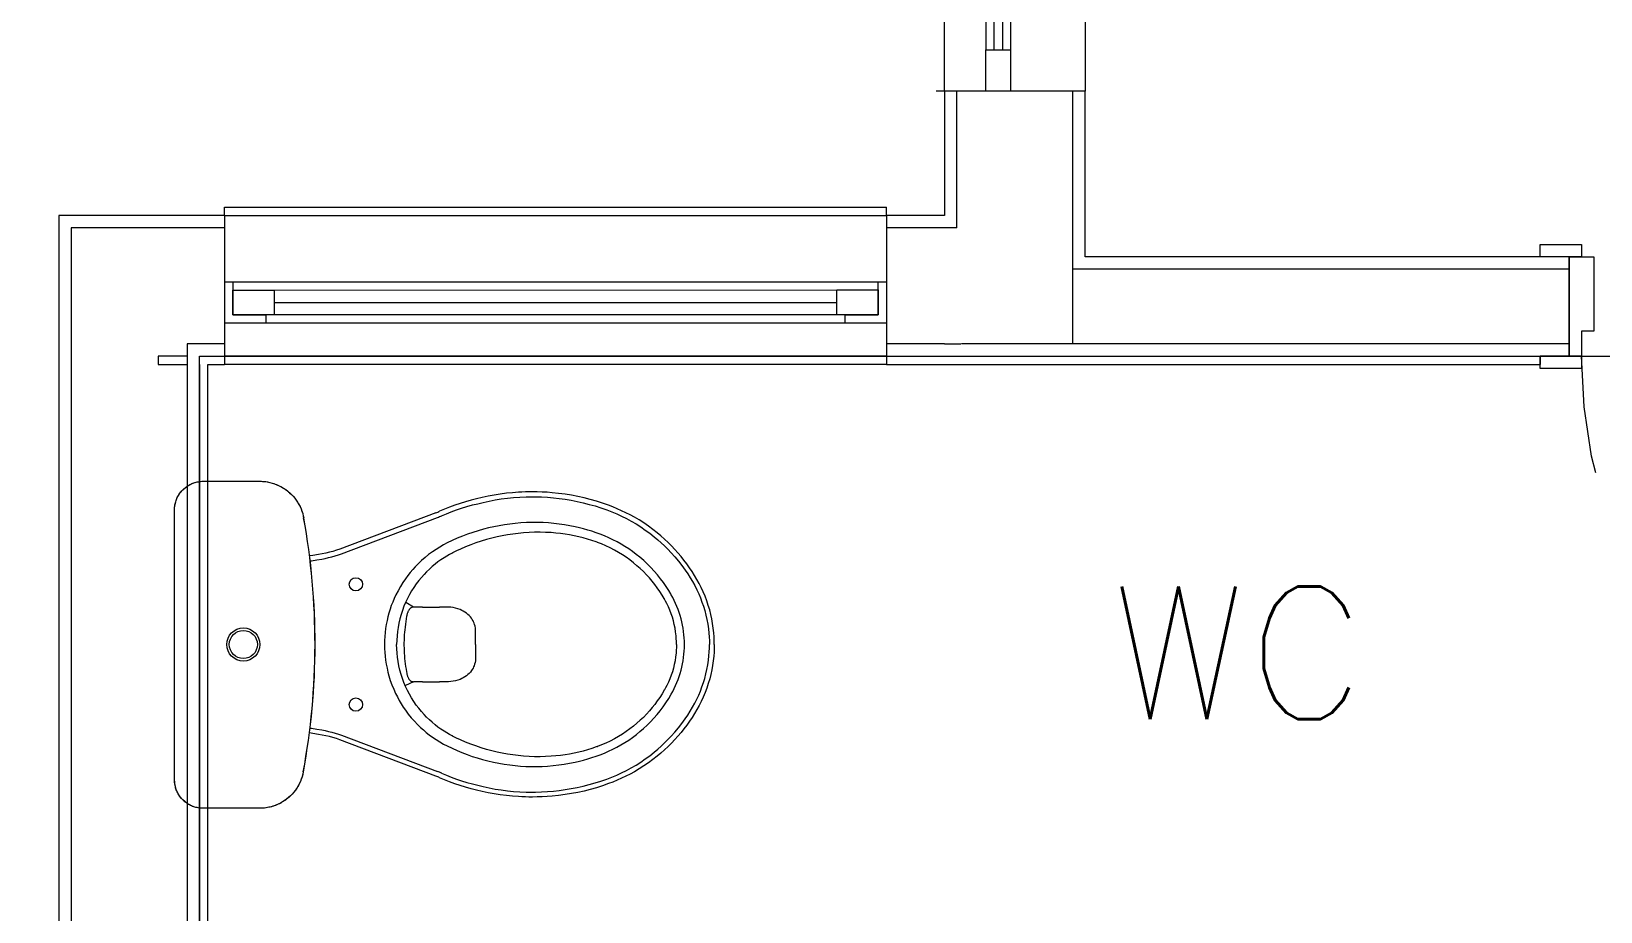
# Model space of a CAD drawing. Header units: millimetres. Extents: x 188.6 to 263.2, y 40.1 to 120.1.
# Drawn here: x 206.44 to 208.337, y 56.651 to 57.714 of the extents above; entities that cross this region are included whole.
import ezdxf

# ---------------------------------------------------------------- set-up
doc = ezdxf.new("R2010")
doc.units = ezdxf.units.MM
doc.set_wipeout_variables(frame=1)
for name, pattern in [('HIDDEN', [0.375, 0.25, -0.125]), ('Linha Tracejada 3_1', [400, 300, -100]), ('Wipeout_Contour', [1000, 0, -1000])]:
    doc.linetypes.add(name, pattern=pattern)
for name, color, linetype in [('ARQ', 8, 'Continuous'), ('ARQ-BASE', 8, 'Continuous'), ('Janelas ARCHICAD', 7, 'Continuous'), ('Portas ARCHICAD', 7, 'Continuous')]:
    doc.layers.add(name, color=color, linetype=linetype)
doc.styles.add('60-75', font='romans.shx', dxfattribs={"height": 0.12})

# ---------------------------------------------------------------- blocks, each defined once
blk = doc.blocks.new('Vão de Janela Simples')
at = {"layer": 'Janelas ARCHICAD', "color": 7, "linetype": 'Continuous', "lineweight": 0}
for p, q in [((-400, 0), (-400, -10)), ((-400, 0), (400, 0)), ((400, 0), (400, -10)), ((-400, -10), (400, -10))]:
    blk.add_line(p, q, dxfattribs=at)
blk = doc.blocks.new('Vão de Porta Simples')
at = {"layer": 'Portas ARCHICAD', "color": 7, "linetype": 'Continuous', "lineweight": 0}
for p, q in [((-350, 0), (-350, 10)), ((350, 0), (350, 10))]:
    blk.add_line(p, q, dxfattribs=at)
blk = doc.blocks.new('Vão de Porta Simples_4')
at = {"layer": 'Portas ARCHICAD', "color": 8, "linetype": 'Continuous', "lineweight": 0}
blk.add_line((900, -24.6), (900, -14.6), dxfattribs=at)
blk = doc.blocks.new('Vão de Janela Simples_5')
at = {"layer": 'Janelas ARCHICAD', "color": 8, "linetype": 'Continuous', "lineweight": 0}
for p, q in [((-400, 0), (-400, 10)), ((-400, 10), (400, 10)), ((-400, 0), (400, 0)), ((400, 0), (400, 10))]:
    blk.add_line(p, q, dxfattribs=at)
blk = doc.blocks.new('Porta de Correr 21')
at = {"color": 8, "linetype": 'Wipeout_Contour', "lineweight": 0, "ltscale": 10976.212746}
blk.add_wipeout([(-900, 50), (-900, -35), (-850, -35), (-25, -35), (25, -35), (25, -65), (-25, -65), (-850, -65), (-900, -65), (-900, -120), (900, -120), (900, -30), (850, -30), (25, -30), (-25, -30), (-25, 0), (25, 0), (850, 0), (900, 0), (900, 50)], dxfattribs=at).dxf.layer = 'Portas ARCHICAD'
at = {"layer": 'Portas ARCHICAD', "color": 8, "linetype": 'Continuous', "lineweight": 0}
for p, q in [((900, 50), (-900, 50)), ((-900, 50), (-900, 35)), ((900, 35), (900, 50)), ((-900, 35), (-900, -105)), ((900, -105), (900, 35)), ((900, -30), (900, 0)), ((-900, -35), (-900, -65)), ((-900, -105), (-900, -120)), ((900, -120), (900, -105)), ((-900, -120), (900, -120))]:
    blk.add_line(p, q, dxfattribs=at)
at = {"color": 8, "linetype": 'Wipeout_Contour', "lineweight": 0, "ltscale": 1752.213364}
blk.add_wipeout([(25, 0), (25, -10), (850, -10), (850, 0)], dxfattribs=at).dxf.layer = 'Portas ARCHICAD'
at = {"color": 8, "linetype": 'Wipeout_Contour', "lineweight": 0, "ltscale": 1795.560351}
blk.add_wipeout([(-850, -35), (-850, -45), (-25, -45), (-25, -35)], dxfattribs=at).dxf.layer = 'Portas ARCHICAD'
at = {"color": 8, "linetype": 'Wipeout_Contour', "lineweight": 0, "ltscale": 1772.575682}
blk.add_wipeout([(25, -20), (25, -30), (850, -30), (850, -20)], dxfattribs=at).dxf.layer = 'Portas ARCHICAD'
at = {"color": 8, "linetype": 'Wipeout_Contour', "lineweight": 0, "ltscale": 1833.440942}
blk.add_wipeout([(-850, -55), (-850, -65), (-25, -65), (-25, -55)], dxfattribs=at).dxf.layer = 'Portas ARCHICAD'
at = {"layer": 'Portas ARCHICAD', "color": 8, "linetype": 'Continuous', "lineweight": 0}
for p, q in [((-25, 0), (-25, -30)), ((25, 0), (-25, 0)), ((25, 0), (850, 0)), ((900, 0), (850, 0)), ((-850, -35), (-900, -35)), ((-850, -35), (-25, -35)), ((-637.5, -34.9), (-298.1, -34.9)), ((-237.5, -34.9), (-298.1, -34.9)), ((-25, -30), (25, -30)), ((25, -35), (-25, -35)), ((25, -30), (850, -30)), ((25, -65), (25, -35)), ((850, -30), (900, -30)), ((-900, -65), (-850, -65)), ((-850, -65), (-25, -65)), ((-637.5, -65.1), (-298.1, -65.1)), ((-237.5, -65.1), (-298.1, -65.1)), ((-25, -65), (25, -65))]:
    blk.add_line(p, q, dxfattribs=at)
at = {"color": 8, "linetype": 'Wipeout_Contour', "lineweight": 0, "ltscale": 1759.799264}
blk.add_wipeout([(25, -10), (25, -20), (850, -20), (850, -10)], dxfattribs=at).dxf.layer = 'Portas ARCHICAD'
at = {"color": 8, "linetype": 'Wipeout_Contour', "lineweight": 0, "ltscale": 1813.995774}
blk.add_wipeout([(-850, -45), (-850, -55), (-25, -55), (-25, -45)], dxfattribs=at).dxf.layer = 'Portas ARCHICAD'
at = {"layer": 'Portas ARCHICAD', "color": 8, "linetype": 'Continuous', "lineweight": 0}
for p, q in [((25, -30), (25, 0)), ((850, 0), (850, -30)), ((850, -10), (25, -10)), ((-850, -65), (-850, -35)), ((-25, -35), (-25, -65)), ((25, -20), (850, -20)), ((-25, -45), (-850, -45)), ((-850, -55), (-25, -55))]:
    blk.add_line(p, q, dxfattribs=at)
blk = doc.blocks.new('Porta 21_4')
at = {"layer": 'Portas ARCHICAD', "color": 8, "linetype": 'Continuous', "lineweight": 0}
for p, q in [((270, 0), (270, 600)), ((270, 600), (300, 600)), ((300, 600), (300, 0)), ((-300, 15), (-350, 15)), ((-350, 15), (-350, 0)), ((-350, 0), (-300, 0)), ((-315, 0), (-350, 0)), ((-315, 0), (-350, 0)), ((-315, 0), (315, 0)), ((-300, 0), (-315, 0)), ((-315, 0), (-315, -120)), ((-315, -15), (-315, 0)), ((-315, -15), (-315, 0)), ((-300, 0), (-300, 15)), ((-300, -30), (-300, 0)), ((300, 0), (270, 0)), ((350, 15), (300, 15)), ((300, 15), (300, 0)), ((300, 0), (350, 0)), ((315, 0), (300, 0)), ((300, 0), (300, -30)), ((315, -120), (315, 0)), ((315, -15), (315, 0)), ((315, -15), (315, 0)), ((315, 0), (350, 0)), ((315, 0), (350, 0)), ((350, 0), (350, 15)), ((-315, -105), (-315, -15)), ((-315, -105), (-315, -15)), ((315, -105), (315, -15)), ((315, -105), (315, -15)), ((-285, -30), (-300, -30)), ((-285, -120), (-285, -30)), ((300, -30), (285, -30)), ((285, -30), (285, -120)), ((-315, -120), (-315, -105)), ((-315, -120), (-315, -105)), ((315, -120), (315, -105)), ((315, -120), (315, -105)), ((-300, -120), (-350, -120)), ((-350, -120), (-350, -135)), ((-315, -120), (-350, -120)), ((-315, -120), (-350, -120)), ((-315, -120), (-285, -120)), ((-300, -135), (-300, -120)), ((285, -120), (315, -120)), ((350, -120), (300, -120)), ((300, -120), (300, -135)), ((315, -120), (350, -120)), ((315, -120), (350, -120)), ((350, -135), (350, -120)), ((-350, -135), (-300, -135)), ((300, -135), (350, -135))]:
    blk.add_line(p, q, dxfattribs=at)
at = {"layer": 'Portas ARCHICAD', "color": 8, "linetype": 'Linha Tracejada 3_1', "lineweight": 0}
blk.add_arc((300, 0), 600, 90, 180, dxfattribs=at)
blk = doc.blocks.new('Janela 21_3')
at = {"layer": 'Janelas ARCHICAD', "color": 8, "linetype": 'Continuous', "lineweight": 0}
for p, q in [((-400, 80), (400, 80)), ((-400, 80), (-400, 65)), ((400, 80), (400, 65)), ((-400, 65), (-400, 0)), ((400, 65), (400, 0)), ((-400, 0), (-390, 0)), ((-400, 0), (-400, -50)), ((-400, 0), (-400, -50)), ((-390, 0), (-390, -40)), ((-390, 0), (390, 0)), ((390, -40), (390, 0)), ((390, 0), (400, 0)), ((400, 0), (400, -50)), ((400, 0), (400, -50)), ((-390, -10), (-340, -10)), ((-390, -40), (-390, -10)), ((-340, -10), (340, -10)), ((-340, -10), (-340, -40)), ((-340, -10), (340, -10)), ((340, -40), (340, -10)), ((340, -10), (390, -10)), ((390, -10), (390, -40)), ((-340, -25), (340, -25)), ((-350, -50), (-400, -50)), ((-400, -50), (-400, -75)), ((-390, -40), (-350, -40)), ((-340, -40), (-390, -40)), ((-350, -40), (-350, -50)), ((350, -50), (-350, -50)), ((340, -40), (-340, -40)), ((390, -40), (340, -40)), ((350, -50), (350, -40)), ((350, -40), (390, -40)), ((400, -50), (350, -50)), ((400, -50), (400, -75)), ((-400, -75), (-400, -90)), ((400, -75), (400, -90)), ((-400, -90), (400, -90))]:
    blk.add_line(p, q, dxfattribs=at)
blk = doc.blocks.new('arq-3pav')
at = {"layer": 'ARQ', "color": 8, "linetype": 'Continuous', "lineweight": 0}
for p, q in [((1.6653, 17.155), (1.6653, 17.105)), ((2.4653, 17.155), (2.4653, 17.105)), ((1.7082, 16.9139), (1.7082, 16.9139)), ((1.6046, 16.8791), (1.6049, 16.8791)), ((1.6046, 16.8791), (1.6046, 16.555)), ((1.6049, 16.879), (1.6049, 16.879)), ((1.9247, 16.8782), (1.9247, 16.8782)), ((1.7611, 16.8697), (1.7611, 16.8697)), ((1.9208, 16.8759), (1.8048, 16.832)), ((1.8069, 16.8264), (1.9229, 16.8703)), ((2.116, 16.8402), (2.1157, 16.8403)), ((2.116, 16.84), (2.1157, 16.8401)), ((1.941, 16.8274), (1.9407, 16.8273)), ((1.9412, 16.8272), (1.9408, 16.8271)), ((1.8938, 16.762), (1.8844, 16.7674)), ((2.1969, 16.7716), (2.1966, 16.7721)), ((2.197, 16.7717), (2.1968, 16.7722)), ((1.9012, 16.762), (1.8938, 16.762)), ((1.9014, 16.762), (1.9012, 16.762)), ((1.9013, 16.7621), (1.9014, 16.762)), ((1.9048, 16.762), (1.9014, 16.762)), ((1.9048, 16.762), (1.9254, 16.762)), ((1.9329, 16.762), (1.9254, 16.762)), ((1.9689, 16.7168), (1.9689, 16.7324)), ((1.8737, 16.7168), (1.8734, 16.7168)), ((1.9689, 16.7168), (1.9689, 16.7013)), ((2.2116, 16.7168), (2.2114, 16.7168)), ((2.2116, 16.7168), (2.2116, 16.7168)), ((1.8938, 16.6716), (1.8841, 16.6671)), ((1.9012, 16.6716), (1.8938, 16.6716)), ((1.9014, 16.6716), (1.9012, 16.6716)), ((1.9013, 16.6716), (1.9014, 16.6716)), ((1.9048, 16.6716), (1.9014, 16.6716)), ((1.9048, 16.6716), (1.9254, 16.6716)), ((1.9329, 16.6716), (1.9254, 16.6716)), ((2.1967, 16.6616), (2.1969, 16.662)), ((2.197, 16.6619), (2.1968, 16.6615)), ((1.9208, 16.5578), (1.8048, 16.6016)), ((1.8069, 16.6072), (1.9229, 16.5634)), ((1.941, 16.6062), (1.9407, 16.6064)), ((1.9408, 16.6066), (1.9412, 16.6064)), ((2.1157, 16.5935), (2.116, 16.5936)), ((2.116, 16.5935), (2.1157, 16.5934)), ((1.7606, 16.5629), (1.7606, 16.5629)), ((1.6049, 16.5538), (1.6049, 16.5538)), ((1.7077, 16.5189), (1.7077, 16.5189))]:
    blk.add_line(p, q, dxfattribs=at)
at = {"layer": 'ARQ', "color": 8, "linetype": 'Continuous', "lineweight": 0, "flags": 128}
for points in [[(1.6653, 17.065), (1.5853, 17.065)], [(1.5853, 17.065), (1.5853, 17.055)], [(1.5853, 17.055), (1.6353, 17.055)], [(1.6453, 17.055), (1.6653, 17.055)], [(1.6453, 14.9425), (1.6453, 17.055)], [(3.2553, 17.0651), (2.4653, 17.065)], [(2.4653, 17.055), (3.2553, 17.0551)], [(1.7082, 16.9139), (1.7112, 16.9138), (1.7142, 16.9136), (1.7172, 16.9131), (1.7202, 16.9125), (1.7231, 16.9118), (1.726, 16.9109), (1.7288, 16.9098), (1.7316, 16.9085), (1.7343, 16.9071), (1.7369, 16.9056), (1.7394, 16.9039), (1.7418, 16.9021), (1.7441, 16.9001), (1.7463, 16.8981), (1.7484, 16.8959), (1.7503, 16.8935), (1.7521, 16.8911), (1.7538, 16.8886), (1.7553, 16.886), (1.7567, 16.8833), (1.7579, 16.8806), (1.759, 16.8778), (1.7599, 16.8749), (1.7606, 16.872), (1.7611, 16.8697)], [(1.7082, 16.9139), (1.7084, 16.9139), (1.7101, 16.9139), (1.7118, 16.9138), (1.7135, 16.9136), (1.7152, 16.9135), (1.7169, 16.9132), (1.7186, 16.9129), (1.7202, 16.9125), (1.7219, 16.9121), (1.7235, 16.9117), (1.7252, 16.9112), (1.7268, 16.9106), (1.7284, 16.91), (1.73, 16.9093), (1.7315, 16.9086), (1.733, 16.9078), (1.7345, 16.907), (1.736, 16.9062), (1.7375, 16.9053), (1.7389, 16.9043), (1.7403, 16.9033), (1.7416, 16.9023), (1.7429, 16.9012), (1.7442, 16.9001), (1.7455, 16.8989), (1.7467, 16.8977), (1.7478, 16.8965), (1.749, 16.8952), (1.7501, 16.8939), (1.7511, 16.8926), (1.7521, 16.8912), (1.7531, 16.8898), (1.754, 16.8883), (1.7549, 16.8869), (1.7557, 16.8854), (1.7565, 16.8838), (1.7572, 16.8823), (1.7579, 16.8807), (1.7585, 16.8791), (1.7591, 16.8775), (1.7596, 16.8759), (1.7601, 16.8743), (1.7605, 16.8726), (1.7609, 16.8709), (1.7611, 16.8697)], [(2.0374, 16.9012), (2.0332, 16.9011), (2.0291, 16.9011), (2.0249, 16.9009), (2.0208, 16.9007), (2.0134, 16.9001), (2.006, 16.8994), (1.9986, 16.8984), (1.9912, 16.8973), (1.9839, 16.8959), (1.9766, 16.8943)], [(2.2573, 16.7168), (2.2573, 16.7215), (2.257, 16.7262), (2.2567, 16.7309), (2.2561, 16.7365), (2.2553, 16.742), (2.2543, 16.7476), (2.2531, 16.753), (2.2517, 16.7585), (2.25, 16.764), (2.2482, 16.7695), (2.2461, 16.775), (2.2439, 16.7803), (2.2415, 16.7856), (2.2389, 16.7905), (2.2362, 16.7954), (2.2334, 16.8002), (2.2304, 16.8049), (2.2273, 16.8095), (2.224, 16.8142), (2.2206, 16.8187), (2.2171, 16.8231), (2.2134, 16.8275), (2.2096, 16.8317), (2.2056, 16.8359), (2.2014, 16.8401), (2.1972, 16.8441), (2.1928, 16.8479), (2.1883, 16.8517), (2.1831, 16.8558), (2.1777, 16.8598), (2.1721, 16.8636), (2.1665, 16.8672), (2.1607, 16.8706), (2.1556, 16.8733), (2.1505, 16.8759), (2.1453, 16.8784), (2.1401, 16.8807), (2.1347, 16.8829), (2.1294, 16.8849), (2.1221, 16.8875), (2.1148, 16.8898), (2.1073, 16.8919), (2.0999, 16.8938), (2.0924, 16.8955), (2.0848, 16.897), (2.077, 16.8982), (2.0691, 16.8993), (2.0613, 16.9001), (2.0553, 16.9006), (2.0493, 16.9009), (2.0433, 16.9011), (2.0374, 16.9012)], [(1.9766, 16.8943), (1.9699, 16.8927), (1.9633, 16.891), (1.9567, 16.8892), (1.9502, 16.8872), (1.9437, 16.885), (1.9372, 16.8827), (1.9313, 16.8803), (1.9254, 16.8778)], [(1.9278, 16.8723), (1.9336, 16.8748), (1.9394, 16.8771), (1.9456, 16.8794), (1.952, 16.8815), (1.9584, 16.8835), (1.9649, 16.8853), (1.9714, 16.8869), (1.9779, 16.8885)], [(1.9779, 16.8885), (1.9852, 16.8901), (1.9925, 16.8914), (1.9998, 16.8926), (2.0072, 16.8935), (2.0147, 16.8943), (2.0222, 16.8948), (2.0298, 16.8951), (2.0373, 16.8952)], [(2.0373, 16.8952), (2.0412, 16.8952), (2.0484, 16.895), (2.0557, 16.8946), (2.0629, 16.894), (2.07, 16.8932), (2.0772, 16.8922), (2.0843, 16.891), (2.0916, 16.8896), (2.0989, 16.8879), (2.1061, 16.8861), (2.1132, 16.8841), (2.1203, 16.8818), (2.1273, 16.8794), (2.1334, 16.877), (2.1394, 16.8745), (2.1453, 16.8718), (2.1512, 16.8689), (2.1569, 16.8658), (2.1627, 16.8625), (2.1684, 16.8589), (2.1739, 16.8551), (2.1793, 16.8512), (2.1846, 16.847), (2.1889, 16.8434), (2.1932, 16.8397), (2.1973, 16.8358), (2.2013, 16.8318), (2.2052, 16.8277), (2.2097, 16.8227), (2.214, 16.8175), (2.2181, 16.8121), (2.2221, 16.8067), (2.2252, 16.8021), (2.2281, 16.7974), (2.231, 16.7927), (2.2336, 16.7879), (2.2361, 16.783), (2.2384, 16.7781), (2.2405, 16.7731), (2.2424, 16.7681), (2.2442, 16.7629), (2.2457, 16.7578), (2.2471, 16.7524), (2.2483, 16.7469), (2.2494, 16.7414), (2.2502, 16.7359), (2.2508, 16.7304), (2.2511, 16.7259), (2.2513, 16.7213), (2.2514, 16.7168)], [(2.1194, 16.85), (2.1144, 16.8518), (2.1094, 16.8535), (2.1044, 16.855), (2.0994, 16.8564), (2.0943, 16.8577), (2.0891, 16.8589), (2.0827, 16.8602), (2.0763, 16.8613), (2.0698, 16.8623), (2.0634, 16.863), (2.0569, 16.8636), (2.0503, 16.864), (2.0436, 16.8642), (2.0369, 16.8642), (2.0302, 16.864), (2.0235, 16.8637), (2.0168, 16.8631), (2.0101, 16.8623), (2.0037, 16.8614), (1.9972, 16.8603), (1.9908, 16.8591), (1.9845, 16.8576), (1.9782, 16.856), (1.9719, 16.8542), (1.9655, 16.8522), (1.9592, 16.85), (1.9529, 16.8476), (1.9467, 16.8451), (1.9406, 16.8424), (1.9346, 16.8395)], [(1.9346, 16.8395), (1.93, 16.837), (1.9255, 16.8345), (1.921, 16.8317), (1.9167, 16.8288), (1.9121, 16.8254), (1.9077, 16.8218), (1.9034, 16.8181), (1.8993, 16.8141), (1.896, 16.8108), (1.8929, 16.8073), (1.8898, 16.8037), (1.8869, 16.8), (1.8841, 16.7963), (1.8809, 16.7916), (1.8779, 16.7867), (1.8751, 16.7818), (1.8725, 16.7767), (1.8706, 16.7724), (1.8687, 16.7681), (1.867, 16.7637), (1.8655, 16.7593), (1.8641, 16.7548), (1.8629, 16.7502), (1.8618, 16.7456), (1.8609, 16.7409), (1.8601, 16.7362), (1.8595, 16.7314), (1.8591, 16.7265), (1.8589, 16.7217), (1.8588, 16.7168)], [(2.1157, 16.8403), (2.1146, 16.8407), (2.1094, 16.8424), (2.1041, 16.8441), (2.0988, 16.8456), (2.0934, 16.8469), (2.0881, 16.8481), (2.0825, 16.8492), (2.077, 16.8501), (2.0714, 16.8508), (2.0658, 16.8514), (2.0601, 16.8519), (2.0535, 16.8522), (2.0468, 16.8524), (2.0401, 16.8523), (2.0334, 16.8521), (2.0268, 16.8516), (2.0203, 16.851), (2.0139, 16.8502), (2.0075, 16.8492), (2.0011, 16.8481), (1.9948, 16.8467), (1.9885, 16.8452), (1.982, 16.8435), (1.9756, 16.8416), (1.9693, 16.8395), (1.963, 16.8372), (1.9568, 16.8348), (1.9507, 16.8321), (1.9458, 16.8298), (1.941, 16.8274)], [(2.1157, 16.8403), (2.1157, 16.8401), (2.1157, 16.8401)], [(2.1968, 16.7722), (2.1941, 16.7765), (2.1914, 16.7808), (2.1884, 16.7851), (2.1854, 16.7892), (2.1822, 16.7932), (2.1788, 16.7972), (2.1752, 16.8011), (2.1716, 16.8048), (2.1678, 16.8085), (2.1638, 16.812), (2.1596, 16.8155), (2.1552, 16.8189), (2.1507, 16.8221), (2.1462, 16.8252), (2.1415, 16.8281), (2.1365, 16.8309), (2.1314, 16.8335), (2.1262, 16.836), (2.1209, 16.8383), (2.116, 16.8402)], [(2.116, 16.8402), (2.116, 16.8401), (2.116, 16.84), (2.116, 16.84)], [(2.2052, 16.777), (2.2023, 16.782), (2.1991, 16.7869), (2.1958, 16.7917), (2.1923, 16.7963), (2.1887, 16.8009), (2.1848, 16.8054), (2.1807, 16.8098), (2.1764, 16.814), (2.172, 16.8181), (2.1675, 16.8221), (2.163, 16.8256), (2.1585, 16.8291), (2.1539, 16.8322), (2.1493, 16.8352), (2.1446, 16.8381), (2.1398, 16.8408), (2.1348, 16.8433), (2.1297, 16.8457), (2.1246, 16.848), (2.1194, 16.85)], [(1.8048, 16.832), (1.8007, 16.8306), (1.7965, 16.8293), (1.7923, 16.8282), (1.788, 16.8272), (1.7836, 16.8263), (1.7792, 16.8255), (1.772, 16.8243), (1.7682, 16.8237)], [(1.7689, 16.8178), (1.7707, 16.818), (1.7768, 16.819), (1.7829, 16.82), (1.7869, 16.8208), (1.791, 16.8217), (1.795, 16.8227), (1.799, 16.8238), (1.803, 16.8251), (1.8069, 16.8264)], [(1.9407, 16.8273), (1.9373, 16.8255), (1.934, 16.8236), (1.9308, 16.8216), (1.927, 16.8191), (1.9234, 16.8165), (1.9198, 16.8138), (1.9164, 16.8109), (1.913, 16.8078), (1.9097, 16.8046), (1.9065, 16.8013), (1.9034, 16.7979), (1.9002, 16.794), (1.8971, 16.7899), (1.8942, 16.7858), (1.8915, 16.7815), (1.8889, 16.777), (1.8865, 16.7724), (1.8843, 16.7677), (1.8823, 16.763), (1.8804, 16.758), (1.8788, 16.7529), (1.8774, 16.7478), (1.8762, 16.7427), (1.8752, 16.7375), (1.8744, 16.7324), (1.8739, 16.7272), (1.8736, 16.722), (1.8734, 16.7168)], [(1.9408, 16.8271), (1.9408, 16.8271), (1.9408, 16.8271), (1.9407, 16.8272), (1.9407, 16.8273)], [(1.941, 16.8274), (1.9411, 16.8273), (1.9411, 16.8273), (1.9411, 16.8272)], [(2.1968, 16.7722), (2.1967, 16.7721), (2.1967, 16.7721), (2.1966, 16.7721)], [(2.197, 16.7717), (2.1969, 16.7716)], [(2.2116, 16.7168), (2.2115, 16.7204), (2.2113, 16.7239), (2.2111, 16.7274), (2.2105, 16.732), (2.2098, 16.7365), (2.2089, 16.741), (2.2078, 16.7455), (2.2066, 16.7498), (2.2052, 16.754), (2.2036, 16.7582), (2.2018, 16.7623), (2.1999, 16.7663), (2.1985, 16.769), (2.197, 16.7717)], [(1.8856, 16.7515), (1.8855, 16.7511), (1.8849, 16.7478), (1.8844, 16.7445), (1.884, 16.7412), (1.8836, 16.7379), (1.8832, 16.7347), (1.8829, 16.7315), (1.8827, 16.7283), (1.8825, 16.7251), (1.8824, 16.7219), (1.8823, 16.7188), (1.8823, 16.7168)], [(1.8889, 16.7595), (1.8887, 16.7592), (1.8884, 16.7587), (1.888, 16.7581), (1.8877, 16.7575), (1.8874, 16.7569), (1.8871, 16.7563), (1.8868, 16.7556), (1.8865, 16.7549), (1.8863, 16.7542), (1.8861, 16.7535), (1.8859, 16.7527), (1.8857, 16.752), (1.8856, 16.7515)], [(1.8938, 16.762), (1.8931, 16.7619), (1.8923, 16.7617), (1.8916, 16.7614), (1.891, 16.7612), (1.8905, 16.7609), (1.89, 16.7606), (1.8896, 16.7602), (1.8892, 16.7599), (1.8889, 16.7595), (1.8889, 16.7595)], [(1.9013, 16.7621), (1.9012, 16.762)], [(1.9639, 16.7484), (1.9626, 16.7501), (1.9611, 16.7518), (1.9595, 16.7532), (1.9578, 16.7546), (1.956, 16.7559), (1.954, 16.757), (1.9521, 16.758), (1.9501, 16.7589), (1.9474, 16.7599), (1.9446, 16.7607), (1.9416, 16.7613), (1.9388, 16.7617), (1.9359, 16.762), (1.9329, 16.762)], [(1.9689, 16.7324), (1.9688, 16.7346), (1.9686, 16.7367), (1.9682, 16.7388), (1.9677, 16.7408), (1.9671, 16.7424), (1.9664, 16.744), (1.9657, 16.7455), (1.9648, 16.747), (1.9639, 16.7484)], [(1.8588, 16.7168), (1.8588, 16.7121), (1.8591, 16.7073), (1.8595, 16.7026), (1.8601, 16.6978), (1.8608, 16.693), (1.8618, 16.6883), (1.8629, 16.6835), (1.8641, 16.6788), (1.8658, 16.6734), (1.8677, 16.668), (1.8699, 16.6627), (1.8722, 16.6576), (1.8743, 16.6534), (1.8766, 16.6492), (1.879, 16.6452), (1.8815, 16.6412), (1.8841, 16.6374), (1.8875, 16.6328), (1.8911, 16.6284), (1.8949, 16.6241), (1.8988, 16.62), (1.9022, 16.6167), (1.9057, 16.6136), (1.9093, 16.6106), (1.9129, 16.6077), (1.9167, 16.6049), (1.921, 16.602), (1.9255, 16.5992), (1.93, 16.5966), (1.9346, 16.5942)], [(1.9407, 16.6064), (1.9373, 16.6082), (1.934, 16.6101), (1.9308, 16.6121), (1.927, 16.6145), (1.9234, 16.6171), (1.9198, 16.6199), (1.9164, 16.6228), (1.913, 16.6258), (1.9097, 16.629), (1.9065, 16.6323), (1.9034, 16.6357), (1.9002, 16.6397), (1.8971, 16.6437), (1.8942, 16.6479), (1.8915, 16.6522), (1.8889, 16.6567), (1.8865, 16.6612), (1.8843, 16.6659), (1.8823, 16.6707), (1.8804, 16.6756), (1.8788, 16.6807), (1.8774, 16.6858), (1.8762, 16.691), (1.8752, 16.6961), (1.8744, 16.7013), (1.8739, 16.7064), (1.8736, 16.7116), (1.8734, 16.7168)], [(1.8823, 16.7168), (1.8823, 16.7155), (1.8824, 16.7125), (1.8825, 16.7093), (1.8826, 16.7062), (1.8829, 16.7031), (1.8831, 16.6999), (1.8835, 16.6967), (1.8838, 16.6935), (1.8843, 16.6903), (1.8848, 16.687), (1.8853, 16.6837), (1.8856, 16.6821)], [(2.0373, 16.5384), (2.0412, 16.5385), (2.0484, 16.5387), (2.0557, 16.5391), (2.0629, 16.5397), (2.07, 16.5405), (2.0772, 16.5415), (2.0843, 16.5427), (2.0916, 16.5441), (2.0989, 16.5457), (2.1061, 16.5476), (2.1132, 16.5496), (2.1203, 16.5518), (2.1273, 16.5543), (2.1334, 16.5566), (2.1394, 16.5591), (2.1453, 16.5618), (2.1512, 16.5647), (2.1569, 16.5678), (2.1627, 16.5712), (2.1684, 16.5748), (2.1739, 16.5785), (2.1793, 16.5825), (2.1846, 16.5866), (2.1889, 16.5902), (2.1932, 16.594), (2.1973, 16.5979), (2.2013, 16.6019), (2.2052, 16.606), (2.2097, 16.611), (2.214, 16.6162), (2.2181, 16.6215), (2.2221, 16.627), (2.2252, 16.6316), (2.2281, 16.6362), (2.231, 16.6409), (2.2336, 16.6458), (2.2361, 16.6507), (2.2384, 16.6556), (2.2405, 16.6605), (2.2424, 16.6656), (2.2442, 16.6707), (2.2457, 16.6759), (2.2471, 16.6813), (2.2483, 16.6867), (2.2494, 16.6922), (2.2502, 16.6977), (2.2508, 16.7033), (2.2511, 16.7078), (2.2513, 16.7123), (2.2514, 16.7168)], [(2.2573, 16.7168), (2.2573, 16.7121), (2.257, 16.7074), (2.2567, 16.7027), (2.2561, 16.6972), (2.2553, 16.6916), (2.2543, 16.6861), (2.2531, 16.6806), (2.2517, 16.6752), (2.25, 16.6696), (2.2482, 16.6641), (2.2461, 16.6587), (2.2439, 16.6533), (2.2415, 16.6481), (2.2389, 16.6431), (2.2362, 16.6382), (2.2334, 16.6334), (2.2304, 16.6287), (2.2273, 16.6241), (2.224, 16.6195), (2.2206, 16.6149), (2.2171, 16.6105), (2.2134, 16.6062), (2.2096, 16.6019), (2.2056, 16.5977), (2.2014, 16.5936), (2.1972, 16.5896), (2.1928, 16.5857), (2.1883, 16.582), (2.1831, 16.5778), (2.1777, 16.5739), (2.1721, 16.5701), (2.1665, 16.5665), (2.1607, 16.5631), (2.1556, 16.5603), (2.1505, 16.5577), (2.1453, 16.5553), (2.1401, 16.5529), (2.1347, 16.5507), (2.1294, 16.5487), (2.1221, 16.5462), (2.1148, 16.5438), (2.1073, 16.5417), (2.0999, 16.5398), (2.0924, 16.5382), (2.0848, 16.5367), (2.077, 16.5354), (2.0691, 16.5344), (2.0613, 16.5335), (2.0553, 16.5331), (2.0493, 16.5328), (2.0433, 16.5326), (2.0374, 16.5325)], [(2.2116, 16.7168), (2.2115, 16.7133), (2.2113, 16.7098), (2.2111, 16.7063), (2.2105, 16.7017), (2.2098, 16.6971), (2.2089, 16.6926), (2.2078, 16.6882), (2.2066, 16.6839), (2.2052, 16.6797), (2.2036, 16.6755), (2.2018, 16.6714), (2.1999, 16.6674), (2.1985, 16.6646), (2.197, 16.6619)], [(1.9689, 16.7013), (1.9688, 16.6991), (1.9686, 16.6969), (1.9682, 16.6949), (1.9677, 16.6929), (1.9671, 16.6912), (1.9664, 16.6897), (1.9657, 16.6881), (1.9648, 16.6867), (1.9639, 16.6853)], [(1.8856, 16.6821), (1.8857, 16.6818), (1.8858, 16.6811), (1.886, 16.6803), (1.8862, 16.6796), (1.8865, 16.6789), (1.8867, 16.6782), (1.887, 16.6776), (1.8873, 16.6769), (1.8876, 16.6763), (1.8879, 16.6757), (1.8882, 16.6751), (1.8886, 16.6746), (1.8889, 16.6741)], [(1.8889, 16.6741), (1.889, 16.674), (1.8893, 16.6737), (1.8897, 16.6733), (1.8901, 16.673), (1.8906, 16.6727), (1.8911, 16.6725), (1.8917, 16.6722), (1.8924, 16.672), (1.8931, 16.6718), (1.8938, 16.6716), (1.8938, 16.6716)], [(1.9013, 16.6716), (1.9012, 16.6716)], [(1.9639, 16.6853), (1.9626, 16.6835), (1.9611, 16.6819), (1.9595, 16.6804), (1.9578, 16.679), (1.956, 16.6778), (1.954, 16.6766), (1.9521, 16.6756), (1.9501, 16.6747), (1.9474, 16.6738), (1.9446, 16.673), (1.9416, 16.6724), (1.9388, 16.6719), (1.9359, 16.6717), (1.9329, 16.6716)], [(2.1968, 16.6615), (2.1941, 16.6571), (2.1914, 16.6528), (2.1884, 16.6486), (2.1854, 16.6445), (2.1822, 16.6405), (2.1788, 16.6365), (2.1752, 16.6326), (2.1716, 16.6288), (2.1678, 16.6252), (2.1638, 16.6217), (2.1596, 16.6181), (2.1552, 16.6148), (2.1507, 16.6115), (2.1462, 16.6085), (2.1415, 16.6056), (2.1365, 16.6027), (2.1314, 16.6001), (2.1262, 16.5977), (2.1209, 16.5954), (2.116, 16.5935)], [(2.1194, 16.5836), (2.1245, 16.5856), (2.1295, 16.5878), (2.1345, 16.5902), (2.1394, 16.5927), (2.1442, 16.5954), (2.1491, 16.5983), (2.1539, 16.6014), (2.1585, 16.6046), (2.1631, 16.608), (2.1675, 16.6116), (2.1719, 16.6154), (2.1761, 16.6193), (2.1803, 16.6234), (2.1842, 16.6277), (2.1881, 16.6321), (2.1919, 16.6367), (2.1955, 16.6415), (2.1989, 16.6465), (2.2022, 16.6515), (2.2052, 16.6567)], [(2.1968, 16.6615), (2.1967, 16.6615), (2.1967, 16.6616), (2.1966, 16.6616)], [(2.197, 16.6619), (2.1969, 16.662)], [(1.7687, 16.6159), (1.7707, 16.6156), (1.7768, 16.6147), (1.7829, 16.6136), (1.7869, 16.6128), (1.791, 16.6119), (1.795, 16.611), (1.799, 16.6098), (1.803, 16.6086), (1.8069, 16.6072)], [(1.8048, 16.6016), (1.8007, 16.6031), (1.7965, 16.6044), (1.7923, 16.6055), (1.788, 16.6065), (1.7836, 16.6074), (1.7792, 16.6082), (1.772, 16.6094), (1.768, 16.61)], [(1.9346, 16.5942), (1.9405, 16.5914), (1.9464, 16.5887), (1.9524, 16.5862), (1.9585, 16.5839), (1.9646, 16.5817), (1.9708, 16.5797), (1.9773, 16.5779), (1.9838, 16.5762), (1.9903, 16.5747), (1.9969, 16.5734), (2.0035, 16.5723), (2.0101, 16.5713), (2.0166, 16.5706), (2.0231, 16.57), (2.0296, 16.5696), (2.0361, 16.5695), (2.0427, 16.5694), (2.0492, 16.5696), (2.0559, 16.57), (2.0626, 16.5705), (2.0693, 16.5713), (2.0759, 16.5722), (2.0825, 16.5734), (2.0891, 16.5747), (2.0942, 16.5759), (2.0993, 16.5772), (2.1044, 16.5786), (2.1094, 16.5802), (2.1144, 16.5818), (2.1194, 16.5836)], [(1.9408, 16.6066), (1.9408, 16.6065), (1.9407, 16.6065), (1.9407, 16.6064)], [(1.941, 16.6062), (1.9411, 16.6063), (1.9411, 16.6064), (1.9411, 16.6064)], [(2.1157, 16.5934), (2.1146, 16.593), (2.1094, 16.5912), (2.1041, 16.5896), (2.0988, 16.5881), (2.0934, 16.5867), (2.0881, 16.5856), (2.0825, 16.5845), (2.077, 16.5836), (2.0714, 16.5828), (2.0658, 16.5822), (2.0601, 16.5818), (2.0535, 16.5814), (2.0468, 16.5813), (2.0401, 16.5813), (2.0334, 16.5816), (2.0268, 16.582), (2.0203, 16.5826), (2.0139, 16.5834), (2.0075, 16.5844), (2.0011, 16.5856), (1.9948, 16.5869), (1.9885, 16.5884), (1.982, 16.5901), (1.9756, 16.5921), (1.9693, 16.5942), (1.963, 16.5964), (1.9568, 16.5989), (1.9507, 16.6015), (1.9458, 16.6038), (1.941, 16.6062)], [(2.1157, 16.5934), (2.1157, 16.5935), (2.1157, 16.5935)], [(2.116, 16.5935), (2.116, 16.5936), (2.116, 16.5936), (2.116, 16.5936)], [(1.7606, 16.5629), (1.76, 16.5599), (1.7592, 16.557), (1.7582, 16.5541), (1.7571, 16.5513), (1.7558, 16.5486), (1.7544, 16.5459), (1.7528, 16.5433), (1.7511, 16.5408), (1.7492, 16.5385), (1.7472, 16.5362), (1.7451, 16.534), (1.7429, 16.532), (1.7405, 16.5301), (1.7381, 16.5283), (1.7355, 16.5267), (1.7329, 16.5252), (1.7302, 16.5238), (1.7274, 16.5226), (1.7246, 16.5216), (1.7217, 16.5208), (1.7188, 16.5201), (1.7158, 16.5195), (1.7128, 16.5191), (1.7098, 16.5189), (1.7077, 16.5189)], [(1.7606, 16.5629), (1.7606, 16.5627), (1.7602, 16.561), (1.7598, 16.5593), (1.7594, 16.5577), (1.7589, 16.556), (1.7583, 16.5544), (1.7577, 16.5528), (1.7571, 16.5512), (1.7564, 16.5497), (1.7556, 16.5482), (1.7548, 16.5466), (1.7539, 16.5451), (1.7531, 16.5437), (1.7521, 16.5423), (1.7511, 16.5409), (1.7501, 16.5395), (1.749, 16.5382), (1.7479, 16.5369), (1.7468, 16.5356), (1.7456, 16.5344), (1.7443, 16.5332), (1.7431, 16.5321), (1.7418, 16.531), (1.7404, 16.5299), (1.7391, 16.5289), (1.7377, 16.528), (1.7362, 16.527), (1.7348, 16.5262), (1.7333, 16.5253), (1.7318, 16.5245), (1.7302, 16.5238), (1.7287, 16.5231), (1.7271, 16.5225), (1.7255, 16.5219), (1.7239, 16.5214), (1.7222, 16.5209), (1.7206, 16.5204), (1.7189, 16.5201), (1.7172, 16.5197), (1.7155, 16.5195), (1.7139, 16.5192), (1.7122, 16.5191), (1.7104, 16.519), (1.7087, 16.5189), (1.7077, 16.5189)], [(1.9766, 16.5393), (1.9699, 16.5409), (1.9633, 16.5426), (1.9567, 16.5445), (1.9502, 16.5465), (1.9437, 16.5486), (1.9372, 16.5509), (1.9313, 16.5533), (1.9254, 16.5558)], [(1.9278, 16.5613), (1.9336, 16.5588), (1.9394, 16.5565), (1.9456, 16.5543), (1.952, 16.5521), (1.9584, 16.5502), (1.9649, 16.5484), (1.9714, 16.5467), (1.9779, 16.5451)], [(2.0374, 16.5325), (2.0332, 16.5325), (2.0291, 16.5326), (2.0249, 16.5327), (2.0208, 16.533), (2.0134, 16.5335), (2.006, 16.5343), (1.9986, 16.5352), (1.9912, 16.5364), (1.9839, 16.5378), (1.9766, 16.5393)], [(1.9779, 16.5451), (1.9852, 16.5436), (1.9925, 16.5422), (1.9998, 16.5411), (2.0072, 16.5401), (2.0147, 16.5394), (2.0222, 16.5389), (2.0298, 16.5385), (2.0373, 16.5384)]]:
    blk.add_lwpolyline(points, dxfattribs=at)
at = {"layer": 'ARQ', "color": 8, "linetype": 'Continuous', "lineweight": 0}
for centre, radius in [((1.8242, 16.7895), 0.00801), ((1.6882, 16.7168), 0.02), ((1.6882, 16.7168), 0.017), ((1.8242, 16.6442), 0.00801)]:
    blk.add_circle(centre, radius, dxfattribs=at)
at = {"layer": 'ARQ', "color": 8, "linetype": 'HIDDEN', "lineweight": 0}
blk.add_arc((68.4531, 10.2148), 67.5565, 172.108634, 179.868319, dxfattribs=at)
at = {"layer": 'ARQ', "color": 8, "linetype": 'Continuous', "lineweight": 0}
for centre, radius, start, end in [((1.6297, 16.8791), 0.0252, 165.4972, 180.0015), ((1.6296, 16.8791), 0.025, 162.4433, 165.4868), ((1.8913, 16.9523), 0.0819, 291.1155, 294.6051), ((0.9255, 16.7176), 0.8493, 349.504, 10.3175), ((0.9255, 16.7176), 0.8494, 349.504, 10.3175), ((1.8929, 16.9496), 0.0848, 290.7201, 294.3482), ((2.0999, 16.7168), 0.1213, 359.9993, 29.7449), ((2.0999, 16.7168), 0.1213, 330.2551, 0.0006), ((1.6297, 16.555), 0.0251, 179.9975, 191.7343), ((1.8913, 16.4814), 0.0819, 65.3949, 68.8845), ((1.8929, 16.4841), 0.0848, 65.6518, 69.2799)]:
    blk.add_arc(centre, radius, start, end, dxfattribs=at)
at = {"layer": 'ARQ', "color": 8, "linetype": 'Continuous', "lineweight": 0, "yscale": 0.001}
for name, p, xscale, rotation in [('Vão de Porta Simples_4', (2.5108, 18.2851), -0.001, 90.00116538237326), ('Vão de Janela Simples_5', (2.0653, 17.235), 0.001, 0.0011362489044393), ('Vão de Janela Simples', (2.0653, 17.065), -0.001, 0.0011362489044053), ('Vão de Porta Simples', (3.6053, 17.0651), -0.001, 180.0011362489043)]:
    blk.add_blockref(name, p, dxfattribs=dict(at, xscale=xscale, rotation=rotation))
at = {"color": 8, "linetype": 'Wipeout_Contour', "lineweight": 0, "ltscale": 74252.236266}
blk.add_wipeout([(2.5354, 17.235), (2.5354, 17.22), (2.5504, 17.22), (2.5504, 17.235)], dxfattribs=at).dxf.layer = 'ARQ'
at = {"color": 8, "linetype": 'Wipeout_Contour', "lineweight": 0, "ltscale": 55223.249104}
blk.add_wipeout([(2.7054, 17.185), (2.6904, 17.185), (2.6904, 17.1745)], dxfattribs=at).dxf.layer = 'ARQ'
at = {"color": 8, "linetype": 'Wipeout_Contour', "lineweight": 0, "ltscale": 55443.945214}
blk.add_wipeout([(2.5504, 17.08), (2.5504, 17.0756), (2.5566, 17.08)], dxfattribs=at).dxf.layer = 'ARQ'
at = {"layer": 'ARQ', "color": 8, "linetype": 'Continuous', "lineweight": 0}
blk.add_line((2.5504, 17.22), (2.5354, 17.22), dxfattribs=at)
at = {"color": 8, "linetype": 'Wipeout_Contour', "lineweight": 0, "ltscale": 74416.740616}
blk.add_wipeout([(2.5504, 17.235), (2.5504, 17.3851), (2.5354, 17.3851), (2.5354, 17.235)], dxfattribs=at).dxf.layer = 'ARQ'
at = {"color": 8, "linetype": 'Wipeout_Contour', "lineweight": 0, "ltscale": 73830.130263}
blk.add_wipeout([(2.7054, 17.185), (2.7054, 17.3851), (2.6904, 17.3851), (2.6904, 17.185)], dxfattribs=at).dxf.layer = 'ARQ'
at = {"color": 8, "linetype": 'Wipeout_Contour', "lineweight": 0, "ltscale": 75917.90345}
blk.add_wipeout([(1.4653, 17.235), (1.4653, 14.7351), (1.4803, 14.7501), (1.4803, 17.22)], dxfattribs=at).dxf.layer = 'ARQ'
at = {"color": 8, "linetype": 'Wipeout_Contour', "lineweight": 0, "ltscale": 75324.611335}
blk.add_wipeout([(1.6203, 17.08), (1.6203, 14.8901), (1.6353, 14.9051), (1.6353, 17.065)], dxfattribs=at).dxf.layer = 'ARQ'
at = {"color": 8, "linetype": 'Wipeout_Contour', "lineweight": 0, "ltscale": 73952.682057}
blk.add_wipeout([(2.5504, 17.08), (2.5354, 17.08), (2.5354, 17.065), (2.5504, 17.0756)], dxfattribs=at).dxf.layer = 'ARQ'
at = {"layer": 'ARQ', "color": 8, "linetype": 'Continuous', "lineweight": 0}
for p, q in [((2.5504, 17.235), (2.5504, 17.3851)), ((2.6904, 17.22), (2.6904, 17.3851)), ((1.4803, 17.22), (1.4803, 14.7501)), ((2.5504, 17.22), (2.5504, 17.235)), ((2.6904, 17.1745), (2.6904, 17.22)), ((1.6203, 17.08), (1.6203, 14.8901)), ((2.5354, 17.08), (2.5504, 17.08)), ((2.5504, 17.08), (2.5566, 17.08)), ((1.6398, 16.9139), (1.7082, 16.9139)), ((1.6398, 16.9139), (1.6398, 16.9139)), ((1.6398, 16.9139), (1.7082, 16.9139)), ((1.7077, 16.5189), (1.6398, 16.5189)), ((1.6398, 16.5189), (1.6398, 16.5189)), ((1.7077, 16.5189), (1.6398, 16.5189))]:
    blk.add_line(p, q, dxfattribs=at)
at = {"layer": 'ARQ', "color": 8, "linetype": 'Continuous', "lineweight": 0, "flags": 128}
for points in [[(2.5354, 17.3851), (2.5354, 17.235)], [(2.7054, 17.185), (2.7054, 17.3851)], [(1.4653, 17.235), (1.4653, 14.7351)], [(1.6353, 14.9051), (1.6353, 17.065)], [(1.6353, 17.055), (1.6353, 14.9425)], [(1.6049, 16.879), (1.6051, 16.8824), (1.6056, 16.8858), (1.6064, 16.8891), (1.6076, 16.8924), (1.609, 16.8955), (1.6108, 16.8984), (1.6128, 16.9012), (1.6151, 16.9037), (1.6177, 16.906), (1.6204, 16.908), (1.6234, 16.9098), (1.6264, 16.9113), (1.6297, 16.9124), (1.633, 16.9132), (1.6364, 16.9137), (1.6398, 16.9139)], [(1.6049, 16.879), (1.6049, 16.8798), (1.605, 16.8812), (1.6051, 16.8825), (1.6052, 16.8839), (1.6055, 16.8853), (1.6057, 16.8866), (1.6061, 16.888), (1.6064, 16.8893), (1.6069, 16.8906), (1.6073, 16.8919), (1.6079, 16.8932), (1.6084, 16.8944), (1.6091, 16.8956), (1.6097, 16.8968), (1.6105, 16.898), (1.6112, 16.8991), (1.6121, 16.9002), (1.6129, 16.9013), (1.6138, 16.9024), (1.6147, 16.9034), (1.6157, 16.9043), (1.6167, 16.9052), (1.6178, 16.9061), (1.6189, 16.907), (1.62, 16.9078), (1.6211, 16.9085), (1.6223, 16.9092), (1.6235, 16.9099), (1.6247, 16.9105), (1.626, 16.9111), (1.6273, 16.9116), (1.6285, 16.9121), (1.6299, 16.9125), (1.6312, 16.9128), (1.6325, 16.9132), (1.6339, 16.9134), (1.6352, 16.9136), (1.6366, 16.9138), (1.638, 16.9139), (1.6394, 16.9139), (1.6398, 16.9139)], [(1.6398, 16.5189), (1.6364, 16.5191), (1.633, 16.5196), (1.6297, 16.5204), (1.6264, 16.5215), (1.6234, 16.523), (1.6204, 16.5248), (1.6177, 16.5268), (1.6151, 16.5291), (1.6128, 16.5316), (1.6108, 16.5344), (1.609, 16.5373), (1.6076, 16.5404), (1.6064, 16.5437), (1.6056, 16.547), (1.6051, 16.5504), (1.6049, 16.5538)], [(1.6398, 16.5189), (1.639, 16.5189), (1.6376, 16.5189), (1.6363, 16.5191), (1.6349, 16.5192), (1.6335, 16.5194), (1.6322, 16.5197), (1.6308, 16.52), (1.6295, 16.5204), (1.6282, 16.5208), (1.6269, 16.5213), (1.6256, 16.5219), (1.6244, 16.5224), (1.6232, 16.5231), (1.622, 16.5237), (1.6208, 16.5245), (1.6197, 16.5252), (1.6186, 16.526), (1.6175, 16.5269), (1.6165, 16.5278), (1.6155, 16.5287), (1.6145, 16.5297), (1.6136, 16.5307), (1.6127, 16.5318), (1.6118, 16.5328), (1.611, 16.534), (1.6103, 16.5351), (1.6096, 16.5363), (1.6089, 16.5375), (1.6083, 16.5387), (1.6077, 16.54), (1.6072, 16.5412), (1.6067, 16.5425), (1.6063, 16.5438), (1.606, 16.5452), (1.6057, 16.5465), (1.6054, 16.5479), (1.6052, 16.5492), (1.605, 16.5506), (1.6049, 16.552), (1.6049, 16.5534), (1.6049, 16.5538)]]:
    blk.add_lwpolyline(points, dxfattribs=at)
at = {"layer": 'ARQ', "color": 8, "linetype": 'Continuous', "lineweight": 0, "xscale": -0.001, "yscale": 0.001, "rotation": 90.00113624890423}
blk.add_blockref('Porta de Correr 21', (2.5854, 18.2851), dxfattribs=at)
at = {"color": 8, "linetype": 'Wipeout_Contour', "lineweight": 0, "ltscale": 77660.556169}
blk.add_wipeout([(1.4653, 17.235), (1.4803, 17.22), (1.6653, 17.22), (1.6653, 17.235)], dxfattribs=at).dxf.layer = 'ARQ'
at = {"color": 8, "linetype": 'Wipeout_Contour', "lineweight": 0, "ltscale": 74400.124254}
blk.add_wipeout([(2.5354, 17.235), (2.4653, 17.235), (2.4653, 17.22), (2.5354, 17.22)], dxfattribs=at).dxf.layer = 'ARQ'
at = {"color": 8, "linetype": 'Wipeout_Contour', "lineweight": 0, "ltscale": 72578.211777}
blk.add_wipeout([(3.2903, 17.1851), (2.7054, 17.185), (2.7054, 17.17), (3.2903, 17.1701)], dxfattribs=at).dxf.layer = 'ARQ'
at = {"color": 8, "linetype": 'Wipeout_Contour', "lineweight": 0, "ltscale": 77095.002764}
blk.add_wipeout([(1.6203, 17.08), (1.6353, 17.065), (1.6653, 17.065), (1.6653, 17.08)], dxfattribs=at).dxf.layer = 'ARQ'
at = {"layer": 'ARQ', "color": 8, "linetype": 'Continuous', "lineweight": 0}
for p, q in [((1.6653, 17.22), (1.4803, 17.22)), ((1.6653, 17.235), (1.6653, 17.22)), ((1.6653, 17.22), (1.6653, 17.155)), ((2.4653, 17.235), (2.4653, 17.22)), ((2.5354, 17.22), (2.4653, 17.22)), ((2.4653, 17.22), (2.4653, 17.155)), ((3.2903, 17.1851), (3.2553, 17.1851)), ((1.6653, 17.105), (1.6653, 17.08)), ((1.6653, 17.08), (1.6203, 17.08)), ((1.6653, 17.08), (1.6653, 17.065))]:
    blk.add_line(p, q, dxfattribs=at)
at = {"layer": 'ARQ', "color": 8, "linetype": 'Continuous', "lineweight": 0, "flags": 128}
for points in [[(1.6653, 17.235), (1.4653, 17.235)], [(2.5354, 17.235), (2.4653, 17.235)], [(1.6353, 17.065), (1.6653, 17.065)]]:
    blk.add_lwpolyline(points, dxfattribs=at)
at = {"color": 8, "linetype": 'Wipeout_Contour', "lineweight": 0, "ltscale": 73609.067908}
blk.add_wipeout([(2.7054, 17.185), (2.6904, 17.1745), (2.6904, 17.17), (2.7054, 17.17)], dxfattribs=at).dxf.layer = 'ARQ'
at = {"layer": 'ARQ', "color": 8, "linetype": 'Continuous', "lineweight": 0, "flags": 128}
blk.add_lwpolyline([(3.2903, 17.1851), (2.7054, 17.185)], dxfattribs=at)
at = {"color": 8, "linetype": 'Wipeout_Contour', "lineweight": 0, "ltscale": 72498.838875}
blk.add_wipeout([(2.6904, 17.17), (2.6904, 17.08), (3.2903, 17.0801), (3.2903, 17.1701)], dxfattribs=at).dxf.layer = 'ARQ'
at = {"layer": 'ARQ', "color": 8, "linetype": 'Continuous', "lineweight": 0}
for p, q in [((3.2903, 17.1851), (3.2903, 17.1701)), ((2.6904, 17.17), (2.6904, 17.1745)), ((3.2903, 17.1701), (2.6904, 17.17))]:
    blk.add_line(p, q, dxfattribs=at)
at = {"color": 8, "linetype": 'Wipeout_Contour', "lineweight": 0, "ltscale": 91113.512756}
blk.add_wipeout([(2.5504, 17.0756), (2.5504, 17.065), (3.2903, 17.0651), (3.2903, 17.0801), (2.5566, 17.08)], dxfattribs=at).dxf.layer = 'ARQ'
at = {"layer": 'ARQ', "color": 8, "linetype": 'Continuous', "lineweight": 0}
for p, q in [((2.6904, 17.08), (2.6904, 17.17)), ((3.2903, 17.1701), (3.2903, 17.0801)), ((3.2903, 17.0801), (3.2903, 17.0651)), ((3.2903, 17.0651), (3.2553, 17.0651))]:
    blk.add_line(p, q, dxfattribs=at)
at = {"layer": 'ARQ', "color": 8, "linetype": 'Continuous', "lineweight": 0, "xscale": -0.001, "yscale": 0.001, "rotation": 180.0011362489042}
blk.add_blockref('Porta 21_4', (3.6053, 17.0651), dxfattribs=at)
at = {"color": 8, "linetype": 'Wipeout_Contour', "lineweight": 0, "ltscale": 55448.19497}
blk.add_wipeout([(2.5504, 17.0756), (2.5354, 17.065), (2.5504, 17.065)], dxfattribs=at).dxf.layer = 'ARQ'
at = {"layer": 'ARQ', "color": 8, "linetype": 'Continuous', "lineweight": 0}
blk.add_line((3.2903, 17.0801), (2.5566, 17.08), dxfattribs=at)
at = {"layer": 'ARQ', "color": 8, "linetype": 'Continuous', "lineweight": 0, "flags": 128}
for points in [[(2.5354, 17.065), (2.5504, 17.065)], [(2.5504, 17.065), (3.2903, 17.0651)]]:
    blk.add_lwpolyline(points, dxfattribs=at)
at = {"color": 8, "linetype": 'Wipeout_Contour', "lineweight": 0, "ltscale": 74095.655627}
blk.add_wipeout([(2.4653, 17.08), (2.4653, 17.065), (2.5354, 17.065), (2.5354, 17.08)], dxfattribs=at).dxf.layer = 'ARQ'
at = {"layer": 'ARQ', "color": 8, "linetype": 'Continuous', "lineweight": 0}
for p, q in [((2.4653, 17.105), (2.4653, 17.08)), ((2.5354, 17.08), (2.4653, 17.08)), ((2.4653, 17.08), (2.4653, 17.065))]:
    blk.add_line(p, q, dxfattribs=at)
at = {"layer": 'ARQ', "color": 8, "linetype": 'Continuous', "lineweight": 0, "flags": 128}
blk.add_lwpolyline([(2.4653, 17.065), (2.5354, 17.065)], dxfattribs=at)
at = {"layer": 'ARQ', "color": 8, "linetype": 'Continuous', "lineweight": 0, "xscale": 0.001, "yscale": 0.001, "rotation": 0.0011223364207504}
blk.add_blockref('Janela 21_3', (2.0653, 17.155), dxfattribs=at)

msp = doc.modelspace()

# ---------------------------------------------------------------- block references
msp.add_blockref('arq-3pav', (205.0084, 40.2568))

# ---------------------------------------------------------------- next in the draw order: texts
at = {"layer": 'ARQ-BASE', "color": 8, "style": '60-75'}
msp.add_text('WC', height=0.16, dxfattribs=at).set_placement((207.7445, 56.8835))

doc.saveas('drawing.dxf')
